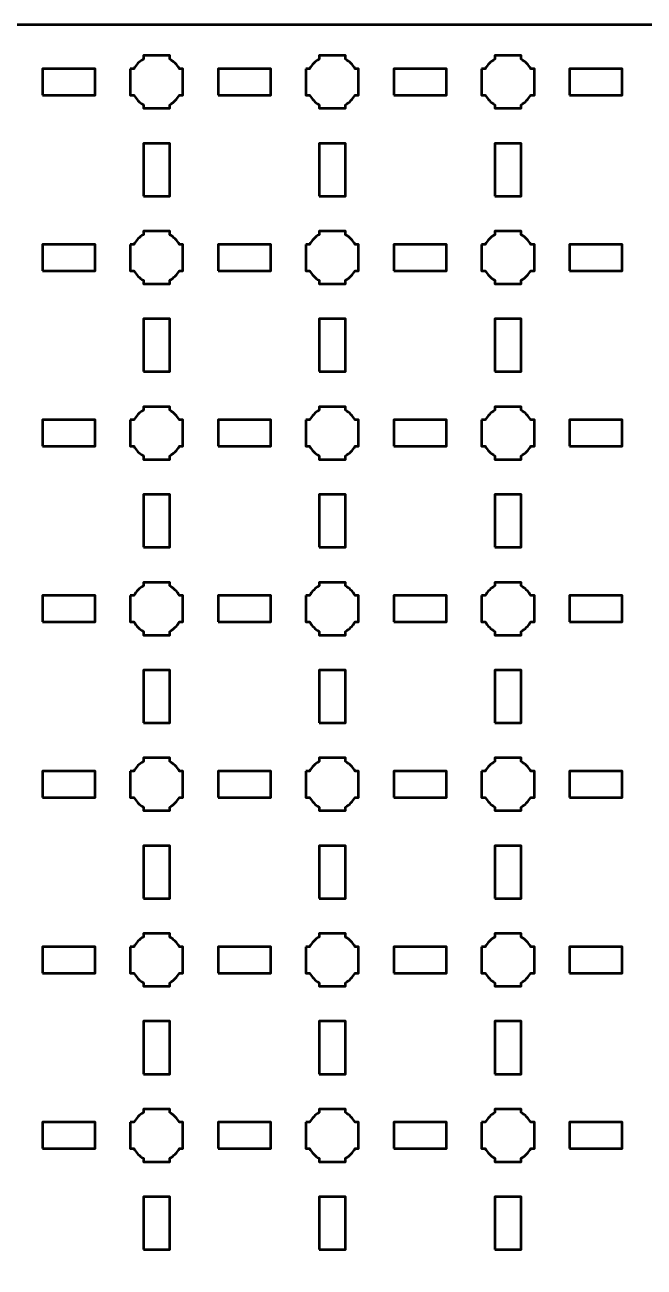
# Model space of a CAD drawing. Header units: centimetres. Extents: x -40.1 to 19.1, y -44.5 to 14.8.
# Drawn here: x -11 to -3.95, y 0.65 to 14.8 of the extents above; entities that cross this region are included whole.
import ezdxf

# ---------------------------------------------------------------- set-up
doc = ezdxf.new("R2010")
doc.units = ezdxf.units.CM
doc.header["$MEASUREMENT"] = 0
doc.layers.add('Layer 1', color=7, linetype='Continuous')

msp = doc.modelspace()

# ---------------------------------------------------------------- linework, layer by layer
at = {"layer": 'Layer 1', "lineweight": 53}
for points in [[(-10.8, 14), (-10.2, 14), (-10.2, 14.3), (-10.8, 14.3), (-10.8, 14)], [(-8.8, 14), (-8.2, 14), (-8.2, 14.3), (-8.8, 14.3), (-8.8, 14)], [(-6.8, 14), (-6.2, 14), (-6.2, 14.3), (-6.8, 14.3), (-6.8, 14)], [(-4.8, 14), (-4.2, 14), (-4.2, 14.3), (-4.8, 14.3), (-4.8, 14)], [(-9.65, 12.85), (-9.35, 12.85), (-9.35, 13.45), (-9.65, 13.45), (-9.65, 12.85)], [(-7.65, 12.85), (-7.35, 12.85), (-7.35, 13.45), (-7.65, 13.45), (-7.65, 12.85)], [(-5.65, 12.85), (-5.35, 12.85), (-5.35, 13.45), (-5.65, 13.45), (-5.65, 12.85)], [(-10.8, 12), (-10.2, 12), (-10.2, 12.3), (-10.8, 12.3), (-10.8, 12)], [(-8.8, 12), (-8.2, 12), (-8.2, 12.3), (-8.8, 12.3), (-8.8, 12)], [(-6.8, 12), (-6.2, 12), (-6.2, 12.3), (-6.8, 12.3), (-6.8, 12)], [(-4.8, 12), (-4.2, 12), (-4.2, 12.3), (-4.8, 12.3), (-4.8, 12)], [(-9.65, 10.85), (-9.35, 10.85), (-9.35, 11.45), (-9.65, 11.45), (-9.65, 10.85)], [(-7.65, 10.85), (-7.35, 10.85), (-7.35, 11.45), (-7.65, 11.45), (-7.65, 10.85)], [(-5.65, 10.85), (-5.35, 10.85), (-5.35, 11.45), (-5.65, 11.45), (-5.65, 10.85)], [(-10.8, 10), (-10.2, 10), (-10.2, 10.3), (-10.8, 10.3), (-10.8, 10)], [(-8.8, 10), (-8.2, 10), (-8.2, 10.3), (-8.8, 10.3), (-8.8, 10)], [(-6.8, 10), (-6.2, 10), (-6.2, 10.3), (-6.8, 10.3), (-6.8, 10)], [(-4.8, 10), (-4.2, 10), (-4.2, 10.3), (-4.8, 10.3), (-4.8, 10)], [(-9.65, 8.85), (-9.35, 8.85), (-9.35, 9.45), (-9.65, 9.45), (-9.65, 8.85)], [(-7.65, 8.85), (-7.35, 8.85), (-7.35, 9.45), (-7.65, 9.45), (-7.65, 8.85)], [(-5.65, 8.85), (-5.35, 8.85), (-5.35, 9.45), (-5.65, 9.45), (-5.65, 8.85)], [(-10.8, 8), (-10.2, 8), (-10.2, 8.3), (-10.8, 8.3), (-10.8, 8)], [(-8.8, 8), (-8.2, 8), (-8.2, 8.3), (-8.8, 8.3), (-8.8, 8)], [(-6.8, 8), (-6.2, 8), (-6.2, 8.3), (-6.8, 8.3), (-6.8, 8)], [(-4.8, 8), (-4.2, 8), (-4.2, 8.3), (-4.8, 8.3), (-4.8, 8)], [(-9.65, 6.85), (-9.35, 6.85), (-9.35, 7.45), (-9.65, 7.45), (-9.65, 6.85)], [(-7.65, 6.85), (-7.35, 6.85), (-7.35, 7.45), (-7.65, 7.45), (-7.65, 6.85)], [(-5.65, 6.85), (-5.35, 6.85), (-5.35, 7.45), (-5.65, 7.45), (-5.65, 6.85)], [(-10.8, 6), (-10.2, 6), (-10.2, 6.3), (-10.8, 6.3), (-10.8, 6)], [(-8.8, 6), (-8.2, 6), (-8.2, 6.3), (-8.8, 6.3), (-8.8, 6)], [(-6.8, 6), (-6.2, 6), (-6.2, 6.3), (-6.8, 6.3), (-6.8, 6)], [(-4.8, 6), (-4.2, 6), (-4.2, 6.3), (-4.8, 6.3), (-4.8, 6)], [(-9.65, 4.85), (-9.35, 4.85), (-9.35, 5.45), (-9.65, 5.45), (-9.65, 4.85)], [(-7.65, 4.85), (-7.35, 4.85), (-7.35, 5.45), (-7.65, 5.45), (-7.65, 4.85)], [(-5.65, 4.85), (-5.35, 4.85), (-5.35, 5.45), (-5.65, 5.45), (-5.65, 4.85)], [(-10.8, 4), (-10.2, 4), (-10.2, 4.3), (-10.8, 4.3), (-10.8, 4)], [(-8.8, 4), (-8.2, 4), (-8.2, 4.3), (-8.8, 4.3), (-8.8, 4)], [(-6.8, 4), (-6.2, 4), (-6.2, 4.3), (-6.8, 4.3), (-6.8, 4)], [(-4.8, 4), (-4.2, 4), (-4.2, 4.3), (-4.8, 4.3), (-4.8, 4)], [(-9.65, 2.85), (-9.35, 2.85), (-9.35, 3.45), (-9.65, 3.45), (-9.65, 2.85)], [(-7.65, 2.85), (-7.35, 2.85), (-7.35, 3.45), (-7.65, 3.45), (-7.65, 2.85)], [(-5.65, 2.85), (-5.35, 2.85), (-5.35, 3.45), (-5.65, 3.45), (-5.65, 2.85)], [(-10.8, 2), (-10.2, 2), (-10.2, 2.3), (-10.8, 2.3), (-10.8, 2)], [(-8.8, 2), (-8.2, 2), (-8.2, 2.3), (-8.8, 2.3), (-8.8, 2)], [(-6.8, 2), (-6.2, 2), (-6.2, 2.3), (-6.8, 2.3), (-6.8, 2)], [(-4.8, 2), (-4.2, 2), (-4.2, 2.3), (-4.8, 2.3), (-4.8, 2)], [(-9.65, 0.85), (-9.35, 0.85), (-9.35, 1.45), (-9.65, 1.45), (-9.65, 0.85)], [(-7.65, 0.85), (-7.35, 0.85), (-7.35, 1.45), (-7.65, 1.45), (-7.65, 0.85)], [(-5.65, 0.85), (-5.35, 0.85), (-5.35, 1.45), (-5.65, 1.45), (-5.65, 0.85)]]:
    msp.add_lwpolyline(points, close=True, dxfattribs=at)
for points, knots in [([(-40.15, -44), (-40.15, -44), (-40.15, 14.3), (-40.15, 14.3), (-40.15, 14.3), (-40.15, 14.57609), (-39.92609, 14.8), (-39.65, 14.8), (-39.65, 14.8), (-39.65, 14.8), (18.65, 14.8), (18.65, 14.8), (18.65, 14.8), (18.92609, 14.8), (19.15, 14.57609), (19.15, 14.3), (19.15, 14.3), (19.15, 14.3), (19.15, -44), (19.15, -44), (19.15, -44), (19.15, -44.27609), (18.92609, -44.5), (18.65, -44.5), (18.65, -44.5), (18.65, -44.5), (-39.65, -44.5), (-39.65, -44.5), (-39.65, -44.5), (-39.92609, -44.5), (-40.15, -44.27609), (-40.15, -44)], [0, 0, 0, 0, 0.125, 0.125, 0.125, 0.125, 0.25, 0.25, 0.25, 0.25, 0.375, 0.375, 0.375, 0.375, 0.5, 0.5, 0.5, 0.5, 0.625, 0.625, 0.625, 0.625, 0.75, 0.75, 0.75, 0.75, 0.875, 0.875, 0.875, 0.875, 1, 1, 1, 1]), ([(-9.8, 14.3), (-9.8, 14.3), (-9.75985, 14.3), (-9.75985, 14.3), (-9.75985, 14.3), (-9.7335, 14.34553), (-9.69553, 14.3835), (-9.65, 14.40985), (-9.65, 14.40985), (-9.65, 14.40985), (-9.65, 14.45), (-9.65, 14.45), (-9.65, 14.45), (-9.65, 14.45), (-9.5, 14.45), (-9.5, 14.45), (-9.5, 14.45), (-9.5, 14.45), (-9.35, 14.45), (-9.35, 14.45), (-9.35, 14.45), (-9.35, 14.45), (-9.35, 14.40985), (-9.35, 14.40985), (-9.35, 14.40985), (-9.30447, 14.3835), (-9.2665, 14.34553), (-9.24015, 14.3), (-9.24015, 14.3), (-9.24015, 14.3), (-9.2, 14.3), (-9.2, 14.3), (-9.2, 14.3), (-9.2, 14.3), (-9.2, 14.15), (-9.2, 14.15), (-9.2, 14.15), (-9.2, 14.15), (-9.2, 14), (-9.2, 14), (-9.2, 14), (-9.2, 14), (-9.24015, 14), (-9.24015, 14), (-9.24015, 14), (-9.2665, 13.95447), (-9.30447, 13.9165), (-9.35, 13.89015), (-9.35, 13.89015), (-9.35, 13.89015), (-9.35, 13.85), (-9.35, 13.85), (-9.35, 13.85), (-9.35, 13.85), (-9.5, 13.85), (-9.5, 13.85), (-9.5, 13.85), (-9.5, 13.85), (-9.65, 13.85), (-9.65, 13.85), (-9.65, 13.85), (-9.65, 13.85), (-9.65, 13.89015), (-9.65, 13.89015), (-9.65, 13.89015), (-9.69553, 13.9165), (-9.7335, 13.95447), (-9.75985, 14), (-9.75985, 14), (-9.75985, 14), (-9.8, 14), (-9.8, 14), (-9.8, 14), (-9.8, 14), (-9.8, 14.15), (-9.8, 14.15), (-9.8, 14.15), (-9.8, 14.15), (-9.8, 14.3), (-9.8, 14.3)], [0, 0, 0, 0, 0.05, 0.05, 0.05, 0.05, 0.1, 0.1, 0.1, 0.1, 0.15, 0.15, 0.15, 0.15, 0.2, 0.2, 0.2, 0.2, 0.25, 0.25, 0.25, 0.25, 0.3, 0.3, 0.3, 0.3, 0.35, 0.35, 0.35, 0.35, 0.4, 0.4, 0.4, 0.4, 0.45, 0.45, 0.45, 0.45, 0.5, 0.5, 0.5, 0.5, 0.55, 0.55, 0.55, 0.55, 0.6, 0.6, 0.6, 0.6, 0.65, 0.65, 0.65, 0.65, 0.7, 0.7, 0.7, 0.7, 0.75, 0.75, 0.75, 0.75, 0.8, 0.8, 0.8, 0.8, 0.85, 0.85, 0.85, 0.85, 0.9, 0.9, 0.9, 0.9, 0.95, 0.95, 0.95, 0.95, 1, 1, 1, 1]), ([(-7.8, 14.3), (-7.8, 14.3), (-7.75985, 14.3), (-7.75985, 14.3), (-7.75985, 14.3), (-7.7335, 14.34553), (-7.69553, 14.3835), (-7.65, 14.40985), (-7.65, 14.40985), (-7.65, 14.40985), (-7.65, 14.45), (-7.65, 14.45), (-7.65, 14.45), (-7.65, 14.45), (-7.5, 14.45), (-7.5, 14.45), (-7.5, 14.45), (-7.5, 14.45), (-7.35, 14.45), (-7.35, 14.45), (-7.35, 14.45), (-7.35, 14.45), (-7.35, 14.40985), (-7.35, 14.40985), (-7.35, 14.40985), (-7.30447, 14.3835), (-7.2665, 14.34553), (-7.24015, 14.3), (-7.24015, 14.3), (-7.24015, 14.3), (-7.2, 14.3), (-7.2, 14.3), (-7.2, 14.3), (-7.2, 14.3), (-7.2, 14.15), (-7.2, 14.15), (-7.2, 14.15), (-7.2, 14.15), (-7.2, 14), (-7.2, 14), (-7.2, 14), (-7.2, 14), (-7.24015, 14), (-7.24015, 14), (-7.24015, 14), (-7.2665, 13.95447), (-7.30447, 13.9165), (-7.35, 13.89015), (-7.35, 13.89015), (-7.35, 13.89015), (-7.35, 13.85), (-7.35, 13.85), (-7.35, 13.85), (-7.35, 13.85), (-7.5, 13.85), (-7.5, 13.85), (-7.5, 13.85), (-7.5, 13.85), (-7.65, 13.85), (-7.65, 13.85), (-7.65, 13.85), (-7.65, 13.85), (-7.65, 13.89015), (-7.65, 13.89015), (-7.65, 13.89015), (-7.69553, 13.9165), (-7.7335, 13.95447), (-7.75985, 14), (-7.75985, 14), (-7.75985, 14), (-7.8, 14), (-7.8, 14), (-7.8, 14), (-7.8, 14), (-7.8, 14.15), (-7.8, 14.15), (-7.8, 14.15), (-7.8, 14.15), (-7.8, 14.3), (-7.8, 14.3)], [0, 0, 0, 0, 0.05, 0.05, 0.05, 0.05, 0.1, 0.1, 0.1, 0.1, 0.15, 0.15, 0.15, 0.15, 0.2, 0.2, 0.2, 0.2, 0.25, 0.25, 0.25, 0.25, 0.3, 0.3, 0.3, 0.3, 0.35, 0.35, 0.35, 0.35, 0.4, 0.4, 0.4, 0.4, 0.45, 0.45, 0.45, 0.45, 0.5, 0.5, 0.5, 0.5, 0.55, 0.55, 0.55, 0.55, 0.6, 0.6, 0.6, 0.6, 0.65, 0.65, 0.65, 0.65, 0.7, 0.7, 0.7, 0.7, 0.75, 0.75, 0.75, 0.75, 0.8, 0.8, 0.8, 0.8, 0.85, 0.85, 0.85, 0.85, 0.9, 0.9, 0.9, 0.9, 0.95, 0.95, 0.95, 0.95, 1, 1, 1, 1]), ([(-5.8, 14.3), (-5.8, 14.3), (-5.75985, 14.3), (-5.75985, 14.3), (-5.75985, 14.3), (-5.7335, 14.34553), (-5.69553, 14.3835), (-5.65, 14.40985), (-5.65, 14.40985), (-5.65, 14.40985), (-5.65, 14.45), (-5.65, 14.45), (-5.65, 14.45), (-5.65, 14.45), (-5.5, 14.45), (-5.5, 14.45), (-5.5, 14.45), (-5.5, 14.45), (-5.35, 14.45), (-5.35, 14.45), (-5.35, 14.45), (-5.35, 14.45), (-5.35, 14.40985), (-5.35, 14.40985), (-5.35, 14.40985), (-5.30447, 14.3835), (-5.2665, 14.34553), (-5.24015, 14.3), (-5.24015, 14.3), (-5.24015, 14.3), (-5.2, 14.3), (-5.2, 14.3), (-5.2, 14.3), (-5.2, 14.3), (-5.2, 14.15), (-5.2, 14.15), (-5.2, 14.15), (-5.2, 14.15), (-5.2, 14), (-5.2, 14), (-5.2, 14), (-5.2, 14), (-5.24015, 14), (-5.24015, 14), (-5.24015, 14), (-5.2665, 13.95447), (-5.30447, 13.9165), (-5.35, 13.89015), (-5.35, 13.89015), (-5.35, 13.89015), (-5.35, 13.85), (-5.35, 13.85), (-5.35, 13.85), (-5.35, 13.85), (-5.5, 13.85), (-5.5, 13.85), (-5.5, 13.85), (-5.5, 13.85), (-5.65, 13.85), (-5.65, 13.85), (-5.65, 13.85), (-5.65, 13.85), (-5.65, 13.89015), (-5.65, 13.89015), (-5.65, 13.89015), (-5.69553, 13.9165), (-5.7335, 13.95447), (-5.75985, 14), (-5.75985, 14), (-5.75985, 14), (-5.8, 14), (-5.8, 14), (-5.8, 14), (-5.8, 14), (-5.8, 14.15), (-5.8, 14.15), (-5.8, 14.15), (-5.8, 14.15), (-5.8, 14.3), (-5.8, 14.3)], [0, 0, 0, 0, 0.05, 0.05, 0.05, 0.05, 0.1, 0.1, 0.1, 0.1, 0.15, 0.15, 0.15, 0.15, 0.2, 0.2, 0.2, 0.2, 0.25, 0.25, 0.25, 0.25, 0.3, 0.3, 0.3, 0.3, 0.35, 0.35, 0.35, 0.35, 0.4, 0.4, 0.4, 0.4, 0.45, 0.45, 0.45, 0.45, 0.5, 0.5, 0.5, 0.5, 0.55, 0.55, 0.55, 0.55, 0.6, 0.6, 0.6, 0.6, 0.65, 0.65, 0.65, 0.65, 0.7, 0.7, 0.7, 0.7, 0.75, 0.75, 0.75, 0.75, 0.8, 0.8, 0.8, 0.8, 0.85, 0.85, 0.85, 0.85, 0.9, 0.9, 0.9, 0.9, 0.95, 0.95, 0.95, 0.95, 1, 1, 1, 1]), ([(-9.8, 12.3), (-9.8, 12.3), (-9.75985, 12.3), (-9.75985, 12.3), (-9.75985, 12.3), (-9.7335, 12.34553), (-9.69553, 12.3835), (-9.65, 12.40985), (-9.65, 12.40985), (-9.65, 12.40985), (-9.65, 12.45), (-9.65, 12.45), (-9.65, 12.45), (-9.65, 12.45), (-9.5, 12.45), (-9.5, 12.45), (-9.5, 12.45), (-9.5, 12.45), (-9.35, 12.45), (-9.35, 12.45), (-9.35, 12.45), (-9.35, 12.45), (-9.35, 12.40985), (-9.35, 12.40985), (-9.35, 12.40985), (-9.30447, 12.3835), (-9.2665, 12.34553), (-9.24015, 12.3), (-9.24015, 12.3), (-9.24015, 12.3), (-9.2, 12.3), (-9.2, 12.3), (-9.2, 12.3), (-9.2, 12.3), (-9.2, 12.15), (-9.2, 12.15), (-9.2, 12.15), (-9.2, 12.15), (-9.2, 12), (-9.2, 12), (-9.2, 12), (-9.2, 12), (-9.24015, 12), (-9.24015, 12), (-9.24015, 12), (-9.2665, 11.95447), (-9.30447, 11.9165), (-9.35, 11.89015), (-9.35, 11.89015), (-9.35, 11.89015), (-9.35, 11.85), (-9.35, 11.85), (-9.35, 11.85), (-9.35, 11.85), (-9.5, 11.85), (-9.5, 11.85), (-9.5, 11.85), (-9.5, 11.85), (-9.65, 11.85), (-9.65, 11.85), (-9.65, 11.85), (-9.65, 11.85), (-9.65, 11.89015), (-9.65, 11.89015), (-9.65, 11.89015), (-9.69553, 11.9165), (-9.7335, 11.95447), (-9.75985, 12), (-9.75985, 12), (-9.75985, 12), (-9.8, 12), (-9.8, 12), (-9.8, 12), (-9.8, 12), (-9.8, 12.15), (-9.8, 12.15), (-9.8, 12.15), (-9.8, 12.15), (-9.8, 12.3), (-9.8, 12.3)], [0, 0, 0, 0, 0.05, 0.05, 0.05, 0.05, 0.1, 0.1, 0.1, 0.1, 0.15, 0.15, 0.15, 0.15, 0.2, 0.2, 0.2, 0.2, 0.25, 0.25, 0.25, 0.25, 0.3, 0.3, 0.3, 0.3, 0.35, 0.35, 0.35, 0.35, 0.4, 0.4, 0.4, 0.4, 0.45, 0.45, 0.45, 0.45, 0.5, 0.5, 0.5, 0.5, 0.55, 0.55, 0.55, 0.55, 0.6, 0.6, 0.6, 0.6, 0.65, 0.65, 0.65, 0.65, 0.7, 0.7, 0.7, 0.7, 0.75, 0.75, 0.75, 0.75, 0.8, 0.8, 0.8, 0.8, 0.85, 0.85, 0.85, 0.85, 0.9, 0.9, 0.9, 0.9, 0.95, 0.95, 0.95, 0.95, 1, 1, 1, 1]), ([(-7.8, 12.3), (-7.8, 12.3), (-7.75985, 12.3), (-7.75985, 12.3), (-7.75985, 12.3), (-7.7335, 12.34553), (-7.69553, 12.3835), (-7.65, 12.40985), (-7.65, 12.40985), (-7.65, 12.40985), (-7.65, 12.45), (-7.65, 12.45), (-7.65, 12.45), (-7.65, 12.45), (-7.5, 12.45), (-7.5, 12.45), (-7.5, 12.45), (-7.5, 12.45), (-7.35, 12.45), (-7.35, 12.45), (-7.35, 12.45), (-7.35, 12.45), (-7.35, 12.40985), (-7.35, 12.40985), (-7.35, 12.40985), (-7.30447, 12.3835), (-7.2665, 12.34553), (-7.24015, 12.3), (-7.24015, 12.3), (-7.24015, 12.3), (-7.2, 12.3), (-7.2, 12.3), (-7.2, 12.3), (-7.2, 12.3), (-7.2, 12.15), (-7.2, 12.15), (-7.2, 12.15), (-7.2, 12.15), (-7.2, 12), (-7.2, 12), (-7.2, 12), (-7.2, 12), (-7.24015, 12), (-7.24015, 12), (-7.24015, 12), (-7.2665, 11.95447), (-7.30447, 11.9165), (-7.35, 11.89015), (-7.35, 11.89015), (-7.35, 11.89015), (-7.35, 11.85), (-7.35, 11.85), (-7.35, 11.85), (-7.35, 11.85), (-7.5, 11.85), (-7.5, 11.85), (-7.5, 11.85), (-7.5, 11.85), (-7.65, 11.85), (-7.65, 11.85), (-7.65, 11.85), (-7.65, 11.85), (-7.65, 11.89015), (-7.65, 11.89015), (-7.65, 11.89015), (-7.69553, 11.9165), (-7.7335, 11.95447), (-7.75985, 12), (-7.75985, 12), (-7.75985, 12), (-7.8, 12), (-7.8, 12), (-7.8, 12), (-7.8, 12), (-7.8, 12.15), (-7.8, 12.15), (-7.8, 12.15), (-7.8, 12.15), (-7.8, 12.3), (-7.8, 12.3)], [0, 0, 0, 0, 0.05, 0.05, 0.05, 0.05, 0.1, 0.1, 0.1, 0.1, 0.15, 0.15, 0.15, 0.15, 0.2, 0.2, 0.2, 0.2, 0.25, 0.25, 0.25, 0.25, 0.3, 0.3, 0.3, 0.3, 0.35, 0.35, 0.35, 0.35, 0.4, 0.4, 0.4, 0.4, 0.45, 0.45, 0.45, 0.45, 0.5, 0.5, 0.5, 0.5, 0.55, 0.55, 0.55, 0.55, 0.6, 0.6, 0.6, 0.6, 0.65, 0.65, 0.65, 0.65, 0.7, 0.7, 0.7, 0.7, 0.75, 0.75, 0.75, 0.75, 0.8, 0.8, 0.8, 0.8, 0.85, 0.85, 0.85, 0.85, 0.9, 0.9, 0.9, 0.9, 0.95, 0.95, 0.95, 0.95, 1, 1, 1, 1]), ([(-5.8, 12.3), (-5.8, 12.3), (-5.75985, 12.3), (-5.75985, 12.3), (-5.75985, 12.3), (-5.7335, 12.34553), (-5.69553, 12.3835), (-5.65, 12.40985), (-5.65, 12.40985), (-5.65, 12.40985), (-5.65, 12.45), (-5.65, 12.45), (-5.65, 12.45), (-5.65, 12.45), (-5.5, 12.45), (-5.5, 12.45), (-5.5, 12.45), (-5.5, 12.45), (-5.35, 12.45), (-5.35, 12.45), (-5.35, 12.45), (-5.35, 12.45), (-5.35, 12.40985), (-5.35, 12.40985), (-5.35, 12.40985), (-5.30447, 12.3835), (-5.2665, 12.34553), (-5.24015, 12.3), (-5.24015, 12.3), (-5.24015, 12.3), (-5.2, 12.3), (-5.2, 12.3), (-5.2, 12.3), (-5.2, 12.3), (-5.2, 12.15), (-5.2, 12.15), (-5.2, 12.15), (-5.2, 12.15), (-5.2, 12), (-5.2, 12), (-5.2, 12), (-5.2, 12), (-5.24015, 12), (-5.24015, 12), (-5.24015, 12), (-5.2665, 11.95447), (-5.30447, 11.9165), (-5.35, 11.89015), (-5.35, 11.89015), (-5.35, 11.89015), (-5.35, 11.85), (-5.35, 11.85), (-5.35, 11.85), (-5.35, 11.85), (-5.5, 11.85), (-5.5, 11.85), (-5.5, 11.85), (-5.5, 11.85), (-5.65, 11.85), (-5.65, 11.85), (-5.65, 11.85), (-5.65, 11.85), (-5.65, 11.89015), (-5.65, 11.89015), (-5.65, 11.89015), (-5.69553, 11.9165), (-5.7335, 11.95447), (-5.75985, 12), (-5.75985, 12), (-5.75985, 12), (-5.8, 12), (-5.8, 12), (-5.8, 12), (-5.8, 12), (-5.8, 12.15), (-5.8, 12.15), (-5.8, 12.15), (-5.8, 12.15), (-5.8, 12.3), (-5.8, 12.3)], [0, 0, 0, 0, 0.05, 0.05, 0.05, 0.05, 0.1, 0.1, 0.1, 0.1, 0.15, 0.15, 0.15, 0.15, 0.2, 0.2, 0.2, 0.2, 0.25, 0.25, 0.25, 0.25, 0.3, 0.3, 0.3, 0.3, 0.35, 0.35, 0.35, 0.35, 0.4, 0.4, 0.4, 0.4, 0.45, 0.45, 0.45, 0.45, 0.5, 0.5, 0.5, 0.5, 0.55, 0.55, 0.55, 0.55, 0.6, 0.6, 0.6, 0.6, 0.65, 0.65, 0.65, 0.65, 0.7, 0.7, 0.7, 0.7, 0.75, 0.75, 0.75, 0.75, 0.8, 0.8, 0.8, 0.8, 0.85, 0.85, 0.85, 0.85, 0.9, 0.9, 0.9, 0.9, 0.95, 0.95, 0.95, 0.95, 1, 1, 1, 1]), ([(-9.8, 10.3), (-9.8, 10.3), (-9.75985, 10.3), (-9.75985, 10.3), (-9.75985, 10.3), (-9.7335, 10.34553), (-9.69553, 10.3835), (-9.65, 10.40985), (-9.65, 10.40985), (-9.65, 10.40985), (-9.65, 10.45), (-9.65, 10.45), (-9.65, 10.45), (-9.65, 10.45), (-9.5, 10.45), (-9.5, 10.45), (-9.5, 10.45), (-9.5, 10.45), (-9.35, 10.45), (-9.35, 10.45), (-9.35, 10.45), (-9.35, 10.45), (-9.35, 10.40985), (-9.35, 10.40985), (-9.35, 10.40985), (-9.30447, 10.3835), (-9.2665, 10.34553), (-9.24015, 10.3), (-9.24015, 10.3), (-9.24015, 10.3), (-9.2, 10.3), (-9.2, 10.3), (-9.2, 10.3), (-9.2, 10.3), (-9.2, 10.15), (-9.2, 10.15), (-9.2, 10.15), (-9.2, 10.15), (-9.2, 10), (-9.2, 10), (-9.2, 10), (-9.2, 10), (-9.24015, 10), (-9.24015, 10), (-9.24015, 10), (-9.2665, 9.95447), (-9.30447, 9.9165), (-9.35, 9.89015), (-9.35, 9.89015), (-9.35, 9.89015), (-9.35, 9.85), (-9.35, 9.85), (-9.35, 9.85), (-9.35, 9.85), (-9.5, 9.85), (-9.5, 9.85), (-9.5, 9.85), (-9.5, 9.85), (-9.65, 9.85), (-9.65, 9.85), (-9.65, 9.85), (-9.65, 9.85), (-9.65, 9.89015), (-9.65, 9.89015), (-9.65, 9.89015), (-9.69553, 9.9165), (-9.7335, 9.95447), (-9.75985, 10), (-9.75985, 10), (-9.75985, 10), (-9.8, 10), (-9.8, 10), (-9.8, 10), (-9.8, 10), (-9.8, 10.15), (-9.8, 10.15), (-9.8, 10.15), (-9.8, 10.15), (-9.8, 10.3), (-9.8, 10.3)], [0, 0, 0, 0, 0.05, 0.05, 0.05, 0.05, 0.1, 0.1, 0.1, 0.1, 0.15, 0.15, 0.15, 0.15, 0.2, 0.2, 0.2, 0.2, 0.25, 0.25, 0.25, 0.25, 0.3, 0.3, 0.3, 0.3, 0.35, 0.35, 0.35, 0.35, 0.4, 0.4, 0.4, 0.4, 0.45, 0.45, 0.45, 0.45, 0.5, 0.5, 0.5, 0.5, 0.55, 0.55, 0.55, 0.55, 0.6, 0.6, 0.6, 0.6, 0.65, 0.65, 0.65, 0.65, 0.7, 0.7, 0.7, 0.7, 0.75, 0.75, 0.75, 0.75, 0.8, 0.8, 0.8, 0.8, 0.85, 0.85, 0.85, 0.85, 0.9, 0.9, 0.9, 0.9, 0.95, 0.95, 0.95, 0.95, 1, 1, 1, 1]), ([(-7.8, 10.3), (-7.8, 10.3), (-7.75985, 10.3), (-7.75985, 10.3), (-7.75985, 10.3), (-7.7335, 10.34553), (-7.69553, 10.3835), (-7.65, 10.40985), (-7.65, 10.40985), (-7.65, 10.40985), (-7.65, 10.45), (-7.65, 10.45), (-7.65, 10.45), (-7.65, 10.45), (-7.5, 10.45), (-7.5, 10.45), (-7.5, 10.45), (-7.5, 10.45), (-7.35, 10.45), (-7.35, 10.45), (-7.35, 10.45), (-7.35, 10.45), (-7.35, 10.40985), (-7.35, 10.40985), (-7.35, 10.40985), (-7.30447, 10.3835), (-7.2665, 10.34553), (-7.24015, 10.3), (-7.24015, 10.3), (-7.24015, 10.3), (-7.2, 10.3), (-7.2, 10.3), (-7.2, 10.3), (-7.2, 10.3), (-7.2, 10.15), (-7.2, 10.15), (-7.2, 10.15), (-7.2, 10.15), (-7.2, 10), (-7.2, 10), (-7.2, 10), (-7.2, 10), (-7.24015, 10), (-7.24015, 10), (-7.24015, 10), (-7.2665, 9.95447), (-7.30447, 9.9165), (-7.35, 9.89015), (-7.35, 9.89015), (-7.35, 9.89015), (-7.35, 9.85), (-7.35, 9.85), (-7.35, 9.85), (-7.35, 9.85), (-7.5, 9.85), (-7.5, 9.85), (-7.5, 9.85), (-7.5, 9.85), (-7.65, 9.85), (-7.65, 9.85), (-7.65, 9.85), (-7.65, 9.85), (-7.65, 9.89015), (-7.65, 9.89015), (-7.65, 9.89015), (-7.69553, 9.9165), (-7.7335, 9.95447), (-7.75985, 10), (-7.75985, 10), (-7.75985, 10), (-7.8, 10), (-7.8, 10), (-7.8, 10), (-7.8, 10), (-7.8, 10.15), (-7.8, 10.15), (-7.8, 10.15), (-7.8, 10.15), (-7.8, 10.3), (-7.8, 10.3)], [0, 0, 0, 0, 0.05, 0.05, 0.05, 0.05, 0.1, 0.1, 0.1, 0.1, 0.15, 0.15, 0.15, 0.15, 0.2, 0.2, 0.2, 0.2, 0.25, 0.25, 0.25, 0.25, 0.3, 0.3, 0.3, 0.3, 0.35, 0.35, 0.35, 0.35, 0.4, 0.4, 0.4, 0.4, 0.45, 0.45, 0.45, 0.45, 0.5, 0.5, 0.5, 0.5, 0.55, 0.55, 0.55, 0.55, 0.6, 0.6, 0.6, 0.6, 0.65, 0.65, 0.65, 0.65, 0.7, 0.7, 0.7, 0.7, 0.75, 0.75, 0.75, 0.75, 0.8, 0.8, 0.8, 0.8, 0.85, 0.85, 0.85, 0.85, 0.9, 0.9, 0.9, 0.9, 0.95, 0.95, 0.95, 0.95, 1, 1, 1, 1]), ([(-5.8, 10.3), (-5.8, 10.3), (-5.75985, 10.3), (-5.75985, 10.3), (-5.75985, 10.3), (-5.7335, 10.34553), (-5.69553, 10.3835), (-5.65, 10.40985), (-5.65, 10.40985), (-5.65, 10.40985), (-5.65, 10.45), (-5.65, 10.45), (-5.65, 10.45), (-5.65, 10.45), (-5.5, 10.45), (-5.5, 10.45), (-5.5, 10.45), (-5.5, 10.45), (-5.35, 10.45), (-5.35, 10.45), (-5.35, 10.45), (-5.35, 10.45), (-5.35, 10.40985), (-5.35, 10.40985), (-5.35, 10.40985), (-5.30447, 10.3835), (-5.2665, 10.34553), (-5.24015, 10.3), (-5.24015, 10.3), (-5.24015, 10.3), (-5.2, 10.3), (-5.2, 10.3), (-5.2, 10.3), (-5.2, 10.3), (-5.2, 10.15), (-5.2, 10.15), (-5.2, 10.15), (-5.2, 10.15), (-5.2, 10), (-5.2, 10), (-5.2, 10), (-5.2, 10), (-5.24015, 10), (-5.24015, 10), (-5.24015, 10), (-5.2665, 9.95447), (-5.30447, 9.9165), (-5.35, 9.89015), (-5.35, 9.89015), (-5.35, 9.89015), (-5.35, 9.85), (-5.35, 9.85), (-5.35, 9.85), (-5.35, 9.85), (-5.5, 9.85), (-5.5, 9.85), (-5.5, 9.85), (-5.5, 9.85), (-5.65, 9.85), (-5.65, 9.85), (-5.65, 9.85), (-5.65, 9.85), (-5.65, 9.89015), (-5.65, 9.89015), (-5.65, 9.89015), (-5.69553, 9.9165), (-5.7335, 9.95447), (-5.75985, 10), (-5.75985, 10), (-5.75985, 10), (-5.8, 10), (-5.8, 10), (-5.8, 10), (-5.8, 10), (-5.8, 10.15), (-5.8, 10.15), (-5.8, 10.15), (-5.8, 10.15), (-5.8, 10.3), (-5.8, 10.3)], [0, 0, 0, 0, 0.05, 0.05, 0.05, 0.05, 0.1, 0.1, 0.1, 0.1, 0.15, 0.15, 0.15, 0.15, 0.2, 0.2, 0.2, 0.2, 0.25, 0.25, 0.25, 0.25, 0.3, 0.3, 0.3, 0.3, 0.35, 0.35, 0.35, 0.35, 0.4, 0.4, 0.4, 0.4, 0.45, 0.45, 0.45, 0.45, 0.5, 0.5, 0.5, 0.5, 0.55, 0.55, 0.55, 0.55, 0.6, 0.6, 0.6, 0.6, 0.65, 0.65, 0.65, 0.65, 0.7, 0.7, 0.7, 0.7, 0.75, 0.75, 0.75, 0.75, 0.8, 0.8, 0.8, 0.8, 0.85, 0.85, 0.85, 0.85, 0.9, 0.9, 0.9, 0.9, 0.95, 0.95, 0.95, 0.95, 1, 1, 1, 1]), ([(-9.8, 8.3), (-9.8, 8.3), (-9.75985, 8.3), (-9.75985, 8.3), (-9.75985, 8.3), (-9.7335, 8.34553), (-9.69553, 8.3835), (-9.65, 8.40985), (-9.65, 8.40985), (-9.65, 8.40985), (-9.65, 8.45), (-9.65, 8.45), (-9.65, 8.45), (-9.65, 8.45), (-9.5, 8.45), (-9.5, 8.45), (-9.5, 8.45), (-9.5, 8.45), (-9.35, 8.45), (-9.35, 8.45), (-9.35, 8.45), (-9.35, 8.45), (-9.35, 8.40985), (-9.35, 8.40985), (-9.35, 8.40985), (-9.30447, 8.3835), (-9.2665, 8.34553), (-9.24015, 8.3), (-9.24015, 8.3), (-9.24015, 8.3), (-9.2, 8.3), (-9.2, 8.3), (-9.2, 8.3), (-9.2, 8.3), (-9.2, 8.15), (-9.2, 8.15), (-9.2, 8.15), (-9.2, 8.15), (-9.2, 8), (-9.2, 8), (-9.2, 8), (-9.2, 8), (-9.24015, 8), (-9.24015, 8), (-9.24015, 8), (-9.2665, 7.95447), (-9.30447, 7.9165), (-9.35, 7.89015), (-9.35, 7.89015), (-9.35, 7.89015), (-9.35, 7.85), (-9.35, 7.85), (-9.35, 7.85), (-9.35, 7.85), (-9.5, 7.85), (-9.5, 7.85), (-9.5, 7.85), (-9.5, 7.85), (-9.65, 7.85), (-9.65, 7.85), (-9.65, 7.85), (-9.65, 7.85), (-9.65, 7.89015), (-9.65, 7.89015), (-9.65, 7.89015), (-9.69553, 7.9165), (-9.7335, 7.95447), (-9.75985, 8), (-9.75985, 8), (-9.75985, 8), (-9.8, 8), (-9.8, 8), (-9.8, 8), (-9.8, 8), (-9.8, 8.15), (-9.8, 8.15), (-9.8, 8.15), (-9.8, 8.15), (-9.8, 8.3), (-9.8, 8.3)], [0, 0, 0, 0, 0.05, 0.05, 0.05, 0.05, 0.1, 0.1, 0.1, 0.1, 0.15, 0.15, 0.15, 0.15, 0.2, 0.2, 0.2, 0.2, 0.25, 0.25, 0.25, 0.25, 0.3, 0.3, 0.3, 0.3, 0.35, 0.35, 0.35, 0.35, 0.4, 0.4, 0.4, 0.4, 0.45, 0.45, 0.45, 0.45, 0.5, 0.5, 0.5, 0.5, 0.55, 0.55, 0.55, 0.55, 0.6, 0.6, 0.6, 0.6, 0.65, 0.65, 0.65, 0.65, 0.7, 0.7, 0.7, 0.7, 0.75, 0.75, 0.75, 0.75, 0.8, 0.8, 0.8, 0.8, 0.85, 0.85, 0.85, 0.85, 0.9, 0.9, 0.9, 0.9, 0.95, 0.95, 0.95, 0.95, 1, 1, 1, 1]), ([(-7.8, 8.3), (-7.8, 8.3), (-7.75985, 8.3), (-7.75985, 8.3), (-7.75985, 8.3), (-7.7335, 8.34553), (-7.69553, 8.3835), (-7.65, 8.40985), (-7.65, 8.40985), (-7.65, 8.40985), (-7.65, 8.45), (-7.65, 8.45), (-7.65, 8.45), (-7.65, 8.45), (-7.5, 8.45), (-7.5, 8.45), (-7.5, 8.45), (-7.5, 8.45), (-7.35, 8.45), (-7.35, 8.45), (-7.35, 8.45), (-7.35, 8.45), (-7.35, 8.40985), (-7.35, 8.40985), (-7.35, 8.40985), (-7.30447, 8.3835), (-7.2665, 8.34553), (-7.24015, 8.3), (-7.24015, 8.3), (-7.24015, 8.3), (-7.2, 8.3), (-7.2, 8.3), (-7.2, 8.3), (-7.2, 8.3), (-7.2, 8.15), (-7.2, 8.15), (-7.2, 8.15), (-7.2, 8.15), (-7.2, 8), (-7.2, 8), (-7.2, 8), (-7.2, 8), (-7.24015, 8), (-7.24015, 8), (-7.24015, 8), (-7.2665, 7.95447), (-7.30447, 7.9165), (-7.35, 7.89015), (-7.35, 7.89015), (-7.35, 7.89015), (-7.35, 7.85), (-7.35, 7.85), (-7.35, 7.85), (-7.35, 7.85), (-7.5, 7.85), (-7.5, 7.85), (-7.5, 7.85), (-7.5, 7.85), (-7.65, 7.85), (-7.65, 7.85), (-7.65, 7.85), (-7.65, 7.85), (-7.65, 7.89015), (-7.65, 7.89015), (-7.65, 7.89015), (-7.69553, 7.9165), (-7.7335, 7.95447), (-7.75985, 8), (-7.75985, 8), (-7.75985, 8), (-7.8, 8), (-7.8, 8), (-7.8, 8), (-7.8, 8), (-7.8, 8.15), (-7.8, 8.15), (-7.8, 8.15), (-7.8, 8.15), (-7.8, 8.3), (-7.8, 8.3)], [0, 0, 0, 0, 0.05, 0.05, 0.05, 0.05, 0.1, 0.1, 0.1, 0.1, 0.15, 0.15, 0.15, 0.15, 0.2, 0.2, 0.2, 0.2, 0.25, 0.25, 0.25, 0.25, 0.3, 0.3, 0.3, 0.3, 0.35, 0.35, 0.35, 0.35, 0.4, 0.4, 0.4, 0.4, 0.45, 0.45, 0.45, 0.45, 0.5, 0.5, 0.5, 0.5, 0.55, 0.55, 0.55, 0.55, 0.6, 0.6, 0.6, 0.6, 0.65, 0.65, 0.65, 0.65, 0.7, 0.7, 0.7, 0.7, 0.75, 0.75, 0.75, 0.75, 0.8, 0.8, 0.8, 0.8, 0.85, 0.85, 0.85, 0.85, 0.9, 0.9, 0.9, 0.9, 0.95, 0.95, 0.95, 0.95, 1, 1, 1, 1]), ([(-5.8, 8.3), (-5.8, 8.3), (-5.75985, 8.3), (-5.75985, 8.3), (-5.75985, 8.3), (-5.7335, 8.34553), (-5.69553, 8.3835), (-5.65, 8.40985), (-5.65, 8.40985), (-5.65, 8.40985), (-5.65, 8.45), (-5.65, 8.45), (-5.65, 8.45), (-5.65, 8.45), (-5.5, 8.45), (-5.5, 8.45), (-5.5, 8.45), (-5.5, 8.45), (-5.35, 8.45), (-5.35, 8.45), (-5.35, 8.45), (-5.35, 8.45), (-5.35, 8.40985), (-5.35, 8.40985), (-5.35, 8.40985), (-5.30447, 8.3835), (-5.2665, 8.34553), (-5.24015, 8.3), (-5.24015, 8.3), (-5.24015, 8.3), (-5.2, 8.3), (-5.2, 8.3), (-5.2, 8.3), (-5.2, 8.3), (-5.2, 8.15), (-5.2, 8.15), (-5.2, 8.15), (-5.2, 8.15), (-5.2, 8), (-5.2, 8), (-5.2, 8), (-5.2, 8), (-5.24015, 8), (-5.24015, 8), (-5.24015, 8), (-5.2665, 7.95447), (-5.30447, 7.9165), (-5.35, 7.89015), (-5.35, 7.89015), (-5.35, 7.89015), (-5.35, 7.85), (-5.35, 7.85), (-5.35, 7.85), (-5.35, 7.85), (-5.5, 7.85), (-5.5, 7.85), (-5.5, 7.85), (-5.5, 7.85), (-5.65, 7.85), (-5.65, 7.85), (-5.65, 7.85), (-5.65, 7.85), (-5.65, 7.89015), (-5.65, 7.89015), (-5.65, 7.89015), (-5.69553, 7.9165), (-5.7335, 7.95447), (-5.75985, 8), (-5.75985, 8), (-5.75985, 8), (-5.8, 8), (-5.8, 8), (-5.8, 8), (-5.8, 8), (-5.8, 8.15), (-5.8, 8.15), (-5.8, 8.15), (-5.8, 8.15), (-5.8, 8.3), (-5.8, 8.3)], [0, 0, 0, 0, 0.05, 0.05, 0.05, 0.05, 0.1, 0.1, 0.1, 0.1, 0.15, 0.15, 0.15, 0.15, 0.2, 0.2, 0.2, 0.2, 0.25, 0.25, 0.25, 0.25, 0.3, 0.3, 0.3, 0.3, 0.35, 0.35, 0.35, 0.35, 0.4, 0.4, 0.4, 0.4, 0.45, 0.45, 0.45, 0.45, 0.5, 0.5, 0.5, 0.5, 0.55, 0.55, 0.55, 0.55, 0.6, 0.6, 0.6, 0.6, 0.65, 0.65, 0.65, 0.65, 0.7, 0.7, 0.7, 0.7, 0.75, 0.75, 0.75, 0.75, 0.8, 0.8, 0.8, 0.8, 0.85, 0.85, 0.85, 0.85, 0.9, 0.9, 0.9, 0.9, 0.95, 0.95, 0.95, 0.95, 1, 1, 1, 1]), ([(-9.8, 6.3), (-9.8, 6.3), (-9.75985, 6.3), (-9.75985, 6.3), (-9.75985, 6.3), (-9.7335, 6.34553), (-9.69553, 6.3835), (-9.65, 6.40985), (-9.65, 6.40985), (-9.65, 6.40985), (-9.65, 6.45), (-9.65, 6.45), (-9.65, 6.45), (-9.65, 6.45), (-9.5, 6.45), (-9.5, 6.45), (-9.5, 6.45), (-9.5, 6.45), (-9.35, 6.45), (-9.35, 6.45), (-9.35, 6.45), (-9.35, 6.45), (-9.35, 6.40985), (-9.35, 6.40985), (-9.35, 6.40985), (-9.30447, 6.3835), (-9.2665, 6.34553), (-9.24015, 6.3), (-9.24015, 6.3), (-9.24015, 6.3), (-9.2, 6.3), (-9.2, 6.3), (-9.2, 6.3), (-9.2, 6.3), (-9.2, 6.15), (-9.2, 6.15), (-9.2, 6.15), (-9.2, 6.15), (-9.2, 6), (-9.2, 6), (-9.2, 6), (-9.2, 6), (-9.24015, 6), (-9.24015, 6), (-9.24015, 6), (-9.2665, 5.95447), (-9.30447, 5.9165), (-9.35, 5.89015), (-9.35, 5.89015), (-9.35, 5.89015), (-9.35, 5.85), (-9.35, 5.85), (-9.35, 5.85), (-9.35, 5.85), (-9.5, 5.85), (-9.5, 5.85), (-9.5, 5.85), (-9.5, 5.85), (-9.65, 5.85), (-9.65, 5.85), (-9.65, 5.85), (-9.65, 5.85), (-9.65, 5.89015), (-9.65, 5.89015), (-9.65, 5.89015), (-9.69553, 5.9165), (-9.7335, 5.95447), (-9.75985, 6), (-9.75985, 6), (-9.75985, 6), (-9.8, 6), (-9.8, 6), (-9.8, 6), (-9.8, 6), (-9.8, 6.15), (-9.8, 6.15), (-9.8, 6.15), (-9.8, 6.15), (-9.8, 6.3), (-9.8, 6.3)], [0, 0, 0, 0, 0.05, 0.05, 0.05, 0.05, 0.1, 0.1, 0.1, 0.1, 0.15, 0.15, 0.15, 0.15, 0.2, 0.2, 0.2, 0.2, 0.25, 0.25, 0.25, 0.25, 0.3, 0.3, 0.3, 0.3, 0.35, 0.35, 0.35, 0.35, 0.4, 0.4, 0.4, 0.4, 0.45, 0.45, 0.45, 0.45, 0.5, 0.5, 0.5, 0.5, 0.55, 0.55, 0.55, 0.55, 0.6, 0.6, 0.6, 0.6, 0.65, 0.65, 0.65, 0.65, 0.7, 0.7, 0.7, 0.7, 0.75, 0.75, 0.75, 0.75, 0.8, 0.8, 0.8, 0.8, 0.85, 0.85, 0.85, 0.85, 0.9, 0.9, 0.9, 0.9, 0.95, 0.95, 0.95, 0.95, 1, 1, 1, 1]), ([(-7.8, 6.3), (-7.8, 6.3), (-7.75985, 6.3), (-7.75985, 6.3), (-7.75985, 6.3), (-7.7335, 6.34553), (-7.69553, 6.3835), (-7.65, 6.40985), (-7.65, 6.40985), (-7.65, 6.40985), (-7.65, 6.45), (-7.65, 6.45), (-7.65, 6.45), (-7.65, 6.45), (-7.5, 6.45), (-7.5, 6.45), (-7.5, 6.45), (-7.5, 6.45), (-7.35, 6.45), (-7.35, 6.45), (-7.35, 6.45), (-7.35, 6.45), (-7.35, 6.40985), (-7.35, 6.40985), (-7.35, 6.40985), (-7.30447, 6.3835), (-7.2665, 6.34553), (-7.24015, 6.3), (-7.24015, 6.3), (-7.24015, 6.3), (-7.2, 6.3), (-7.2, 6.3), (-7.2, 6.3), (-7.2, 6.3), (-7.2, 6.15), (-7.2, 6.15), (-7.2, 6.15), (-7.2, 6.15), (-7.2, 6), (-7.2, 6), (-7.2, 6), (-7.2, 6), (-7.24015, 6), (-7.24015, 6), (-7.24015, 6), (-7.2665, 5.95447), (-7.30447, 5.9165), (-7.35, 5.89015), (-7.35, 5.89015), (-7.35, 5.89015), (-7.35, 5.85), (-7.35, 5.85), (-7.35, 5.85), (-7.35, 5.85), (-7.5, 5.85), (-7.5, 5.85), (-7.5, 5.85), (-7.5, 5.85), (-7.65, 5.85), (-7.65, 5.85), (-7.65, 5.85), (-7.65, 5.85), (-7.65, 5.89015), (-7.65, 5.89015), (-7.65, 5.89015), (-7.69553, 5.9165), (-7.7335, 5.95447), (-7.75985, 6), (-7.75985, 6), (-7.75985, 6), (-7.8, 6), (-7.8, 6), (-7.8, 6), (-7.8, 6), (-7.8, 6.15), (-7.8, 6.15), (-7.8, 6.15), (-7.8, 6.15), (-7.8, 6.3), (-7.8, 6.3)], [0, 0, 0, 0, 0.05, 0.05, 0.05, 0.05, 0.1, 0.1, 0.1, 0.1, 0.15, 0.15, 0.15, 0.15, 0.2, 0.2, 0.2, 0.2, 0.25, 0.25, 0.25, 0.25, 0.3, 0.3, 0.3, 0.3, 0.35, 0.35, 0.35, 0.35, 0.4, 0.4, 0.4, 0.4, 0.45, 0.45, 0.45, 0.45, 0.5, 0.5, 0.5, 0.5, 0.55, 0.55, 0.55, 0.55, 0.6, 0.6, 0.6, 0.6, 0.65, 0.65, 0.65, 0.65, 0.7, 0.7, 0.7, 0.7, 0.75, 0.75, 0.75, 0.75, 0.8, 0.8, 0.8, 0.8, 0.85, 0.85, 0.85, 0.85, 0.9, 0.9, 0.9, 0.9, 0.95, 0.95, 0.95, 0.95, 1, 1, 1, 1]), ([(-5.8, 6.3), (-5.8, 6.3), (-5.75985, 6.3), (-5.75985, 6.3), (-5.75985, 6.3), (-5.7335, 6.34553), (-5.69553, 6.3835), (-5.65, 6.40985), (-5.65, 6.40985), (-5.65, 6.40985), (-5.65, 6.45), (-5.65, 6.45), (-5.65, 6.45), (-5.65, 6.45), (-5.5, 6.45), (-5.5, 6.45), (-5.5, 6.45), (-5.5, 6.45), (-5.35, 6.45), (-5.35, 6.45), (-5.35, 6.45), (-5.35, 6.45), (-5.35, 6.40985), (-5.35, 6.40985), (-5.35, 6.40985), (-5.30447, 6.3835), (-5.2665, 6.34553), (-5.24015, 6.3), (-5.24015, 6.3), (-5.24015, 6.3), (-5.2, 6.3), (-5.2, 6.3), (-5.2, 6.3), (-5.2, 6.3), (-5.2, 6.15), (-5.2, 6.15), (-5.2, 6.15), (-5.2, 6.15), (-5.2, 6), (-5.2, 6), (-5.2, 6), (-5.2, 6), (-5.24015, 6), (-5.24015, 6), (-5.24015, 6), (-5.2665, 5.95447), (-5.30447, 5.9165), (-5.35, 5.89015), (-5.35, 5.89015), (-5.35, 5.89015), (-5.35, 5.85), (-5.35, 5.85), (-5.35, 5.85), (-5.35, 5.85), (-5.5, 5.85), (-5.5, 5.85), (-5.5, 5.85), (-5.5, 5.85), (-5.65, 5.85), (-5.65, 5.85), (-5.65, 5.85), (-5.65, 5.85), (-5.65, 5.89015), (-5.65, 5.89015), (-5.65, 5.89015), (-5.69553, 5.9165), (-5.7335, 5.95447), (-5.75985, 6), (-5.75985, 6), (-5.75985, 6), (-5.8, 6), (-5.8, 6), (-5.8, 6), (-5.8, 6), (-5.8, 6.15), (-5.8, 6.15), (-5.8, 6.15), (-5.8, 6.15), (-5.8, 6.3), (-5.8, 6.3)], [0, 0, 0, 0, 0.05, 0.05, 0.05, 0.05, 0.1, 0.1, 0.1, 0.1, 0.15, 0.15, 0.15, 0.15, 0.2, 0.2, 0.2, 0.2, 0.25, 0.25, 0.25, 0.25, 0.3, 0.3, 0.3, 0.3, 0.35, 0.35, 0.35, 0.35, 0.4, 0.4, 0.4, 0.4, 0.45, 0.45, 0.45, 0.45, 0.5, 0.5, 0.5, 0.5, 0.55, 0.55, 0.55, 0.55, 0.6, 0.6, 0.6, 0.6, 0.65, 0.65, 0.65, 0.65, 0.7, 0.7, 0.7, 0.7, 0.75, 0.75, 0.75, 0.75, 0.8, 0.8, 0.8, 0.8, 0.85, 0.85, 0.85, 0.85, 0.9, 0.9, 0.9, 0.9, 0.95, 0.95, 0.95, 0.95, 1, 1, 1, 1]), ([(-9.8, 4.3), (-9.8, 4.3), (-9.75985, 4.3), (-9.75985, 4.3), (-9.75985, 4.3), (-9.7335, 4.34553), (-9.69553, 4.3835), (-9.65, 4.40985), (-9.65, 4.40985), (-9.65, 4.40985), (-9.65, 4.45), (-9.65, 4.45), (-9.65, 4.45), (-9.65, 4.45), (-9.5, 4.45), (-9.5, 4.45), (-9.5, 4.45), (-9.5, 4.45), (-9.35, 4.45), (-9.35, 4.45), (-9.35, 4.45), (-9.35, 4.45), (-9.35, 4.40985), (-9.35, 4.40985), (-9.35, 4.40985), (-9.30447, 4.3835), (-9.2665, 4.34553), (-9.24015, 4.3), (-9.24015, 4.3), (-9.24015, 4.3), (-9.2, 4.3), (-9.2, 4.3), (-9.2, 4.3), (-9.2, 4.3), (-9.2, 4.15), (-9.2, 4.15), (-9.2, 4.15), (-9.2, 4.15), (-9.2, 4), (-9.2, 4), (-9.2, 4), (-9.2, 4), (-9.24015, 4), (-9.24015, 4), (-9.24015, 4), (-9.2665, 3.95447), (-9.30447, 3.9165), (-9.35, 3.89015), (-9.35, 3.89015), (-9.35, 3.89015), (-9.35, 3.85), (-9.35, 3.85), (-9.35, 3.85), (-9.35, 3.85), (-9.5, 3.85), (-9.5, 3.85), (-9.5, 3.85), (-9.5, 3.85), (-9.65, 3.85), (-9.65, 3.85), (-9.65, 3.85), (-9.65, 3.85), (-9.65, 3.89015), (-9.65, 3.89015), (-9.65, 3.89015), (-9.69553, 3.9165), (-9.7335, 3.95447), (-9.75985, 4), (-9.75985, 4), (-9.75985, 4), (-9.8, 4), (-9.8, 4), (-9.8, 4), (-9.8, 4), (-9.8, 4.15), (-9.8, 4.15), (-9.8, 4.15), (-9.8, 4.15), (-9.8, 4.3), (-9.8, 4.3)], [0, 0, 0, 0, 0.05, 0.05, 0.05, 0.05, 0.1, 0.1, 0.1, 0.1, 0.15, 0.15, 0.15, 0.15, 0.2, 0.2, 0.2, 0.2, 0.25, 0.25, 0.25, 0.25, 0.3, 0.3, 0.3, 0.3, 0.35, 0.35, 0.35, 0.35, 0.4, 0.4, 0.4, 0.4, 0.45, 0.45, 0.45, 0.45, 0.5, 0.5, 0.5, 0.5, 0.55, 0.55, 0.55, 0.55, 0.6, 0.6, 0.6, 0.6, 0.65, 0.65, 0.65, 0.65, 0.7, 0.7, 0.7, 0.7, 0.75, 0.75, 0.75, 0.75, 0.8, 0.8, 0.8, 0.8, 0.85, 0.85, 0.85, 0.85, 0.9, 0.9, 0.9, 0.9, 0.95, 0.95, 0.95, 0.95, 1, 1, 1, 1]), ([(-7.8, 4.3), (-7.8, 4.3), (-7.75985, 4.3), (-7.75985, 4.3), (-7.75985, 4.3), (-7.7335, 4.34553), (-7.69553, 4.3835), (-7.65, 4.40985), (-7.65, 4.40985), (-7.65, 4.40985), (-7.65, 4.45), (-7.65, 4.45), (-7.65, 4.45), (-7.65, 4.45), (-7.5, 4.45), (-7.5, 4.45), (-7.5, 4.45), (-7.5, 4.45), (-7.35, 4.45), (-7.35, 4.45), (-7.35, 4.45), (-7.35, 4.45), (-7.35, 4.40985), (-7.35, 4.40985), (-7.35, 4.40985), (-7.30447, 4.3835), (-7.2665, 4.34553), (-7.24015, 4.3), (-7.24015, 4.3), (-7.24015, 4.3), (-7.2, 4.3), (-7.2, 4.3), (-7.2, 4.3), (-7.2, 4.3), (-7.2, 4.15), (-7.2, 4.15), (-7.2, 4.15), (-7.2, 4.15), (-7.2, 4), (-7.2, 4), (-7.2, 4), (-7.2, 4), (-7.24015, 4), (-7.24015, 4), (-7.24015, 4), (-7.2665, 3.95447), (-7.30447, 3.9165), (-7.35, 3.89015), (-7.35, 3.89015), (-7.35, 3.89015), (-7.35, 3.85), (-7.35, 3.85), (-7.35, 3.85), (-7.35, 3.85), (-7.5, 3.85), (-7.5, 3.85), (-7.5, 3.85), (-7.5, 3.85), (-7.65, 3.85), (-7.65, 3.85), (-7.65, 3.85), (-7.65, 3.85), (-7.65, 3.89015), (-7.65, 3.89015), (-7.65, 3.89015), (-7.69553, 3.9165), (-7.7335, 3.95447), (-7.75985, 4), (-7.75985, 4), (-7.75985, 4), (-7.8, 4), (-7.8, 4), (-7.8, 4), (-7.8, 4), (-7.8, 4.15), (-7.8, 4.15), (-7.8, 4.15), (-7.8, 4.15), (-7.8, 4.3), (-7.8, 4.3)], [0, 0, 0, 0, 0.05, 0.05, 0.05, 0.05, 0.1, 0.1, 0.1, 0.1, 0.15, 0.15, 0.15, 0.15, 0.2, 0.2, 0.2, 0.2, 0.25, 0.25, 0.25, 0.25, 0.3, 0.3, 0.3, 0.3, 0.35, 0.35, 0.35, 0.35, 0.4, 0.4, 0.4, 0.4, 0.45, 0.45, 0.45, 0.45, 0.5, 0.5, 0.5, 0.5, 0.55, 0.55, 0.55, 0.55, 0.6, 0.6, 0.6, 0.6, 0.65, 0.65, 0.65, 0.65, 0.7, 0.7, 0.7, 0.7, 0.75, 0.75, 0.75, 0.75, 0.8, 0.8, 0.8, 0.8, 0.85, 0.85, 0.85, 0.85, 0.9, 0.9, 0.9, 0.9, 0.95, 0.95, 0.95, 0.95, 1, 1, 1, 1]), ([(-5.8, 4.3), (-5.8, 4.3), (-5.75985, 4.3), (-5.75985, 4.3), (-5.75985, 4.3), (-5.7335, 4.34553), (-5.69553, 4.3835), (-5.65, 4.40985), (-5.65, 4.40985), (-5.65, 4.40985), (-5.65, 4.45), (-5.65, 4.45), (-5.65, 4.45), (-5.65, 4.45), (-5.5, 4.45), (-5.5, 4.45), (-5.5, 4.45), (-5.5, 4.45), (-5.35, 4.45), (-5.35, 4.45), (-5.35, 4.45), (-5.35, 4.45), (-5.35, 4.40985), (-5.35, 4.40985), (-5.35, 4.40985), (-5.30447, 4.3835), (-5.2665, 4.34553), (-5.24015, 4.3), (-5.24015, 4.3), (-5.24015, 4.3), (-5.2, 4.3), (-5.2, 4.3), (-5.2, 4.3), (-5.2, 4.3), (-5.2, 4.15), (-5.2, 4.15), (-5.2, 4.15), (-5.2, 4.15), (-5.2, 4), (-5.2, 4), (-5.2, 4), (-5.2, 4), (-5.24015, 4), (-5.24015, 4), (-5.24015, 4), (-5.2665, 3.95447), (-5.30447, 3.9165), (-5.35, 3.89015), (-5.35, 3.89015), (-5.35, 3.89015), (-5.35, 3.85), (-5.35, 3.85), (-5.35, 3.85), (-5.35, 3.85), (-5.5, 3.85), (-5.5, 3.85), (-5.5, 3.85), (-5.5, 3.85), (-5.65, 3.85), (-5.65, 3.85), (-5.65, 3.85), (-5.65, 3.85), (-5.65, 3.89015), (-5.65, 3.89015), (-5.65, 3.89015), (-5.69553, 3.9165), (-5.7335, 3.95447), (-5.75985, 4), (-5.75985, 4), (-5.75985, 4), (-5.8, 4), (-5.8, 4), (-5.8, 4), (-5.8, 4), (-5.8, 4.15), (-5.8, 4.15), (-5.8, 4.15), (-5.8, 4.15), (-5.8, 4.3), (-5.8, 4.3)], [0, 0, 0, 0, 0.05, 0.05, 0.05, 0.05, 0.1, 0.1, 0.1, 0.1, 0.15, 0.15, 0.15, 0.15, 0.2, 0.2, 0.2, 0.2, 0.25, 0.25, 0.25, 0.25, 0.3, 0.3, 0.3, 0.3, 0.35, 0.35, 0.35, 0.35, 0.4, 0.4, 0.4, 0.4, 0.45, 0.45, 0.45, 0.45, 0.5, 0.5, 0.5, 0.5, 0.55, 0.55, 0.55, 0.55, 0.6, 0.6, 0.6, 0.6, 0.65, 0.65, 0.65, 0.65, 0.7, 0.7, 0.7, 0.7, 0.75, 0.75, 0.75, 0.75, 0.8, 0.8, 0.8, 0.8, 0.85, 0.85, 0.85, 0.85, 0.9, 0.9, 0.9, 0.9, 0.95, 0.95, 0.95, 0.95, 1, 1, 1, 1]), ([(-9.8, 2.3), (-9.8, 2.3), (-9.75985, 2.3), (-9.75985, 2.3), (-9.75985, 2.3), (-9.7335, 2.34553), (-9.69553, 2.3835), (-9.65, 2.40985), (-9.65, 2.40985), (-9.65, 2.40985), (-9.65, 2.45), (-9.65, 2.45), (-9.65, 2.45), (-9.65, 2.45), (-9.5, 2.45), (-9.5, 2.45), (-9.5, 2.45), (-9.5, 2.45), (-9.35, 2.45), (-9.35, 2.45), (-9.35, 2.45), (-9.35, 2.45), (-9.35, 2.40985), (-9.35, 2.40985), (-9.35, 2.40985), (-9.30447, 2.3835), (-9.2665, 2.34553), (-9.24015, 2.3), (-9.24015, 2.3), (-9.24015, 2.3), (-9.2, 2.3), (-9.2, 2.3), (-9.2, 2.3), (-9.2, 2.3), (-9.2, 2.15), (-9.2, 2.15), (-9.2, 2.15), (-9.2, 2.15), (-9.2, 2), (-9.2, 2), (-9.2, 2), (-9.2, 2), (-9.24015, 2), (-9.24015, 2), (-9.24015, 2), (-9.2665, 1.95447), (-9.30447, 1.9165), (-9.35, 1.89015), (-9.35, 1.89015), (-9.35, 1.89015), (-9.35, 1.85), (-9.35, 1.85), (-9.35, 1.85), (-9.35, 1.85), (-9.5, 1.85), (-9.5, 1.85), (-9.5, 1.85), (-9.5, 1.85), (-9.65, 1.85), (-9.65, 1.85), (-9.65, 1.85), (-9.65, 1.85), (-9.65, 1.89015), (-9.65, 1.89015), (-9.65, 1.89015), (-9.69553, 1.9165), (-9.7335, 1.95447), (-9.75985, 2), (-9.75985, 2), (-9.75985, 2), (-9.8, 2), (-9.8, 2), (-9.8, 2), (-9.8, 2), (-9.8, 2.15), (-9.8, 2.15), (-9.8, 2.15), (-9.8, 2.15), (-9.8, 2.3), (-9.8, 2.3)], [0, 0, 0, 0, 0.05, 0.05, 0.05, 0.05, 0.1, 0.1, 0.1, 0.1, 0.15, 0.15, 0.15, 0.15, 0.2, 0.2, 0.2, 0.2, 0.25, 0.25, 0.25, 0.25, 0.3, 0.3, 0.3, 0.3, 0.35, 0.35, 0.35, 0.35, 0.4, 0.4, 0.4, 0.4, 0.45, 0.45, 0.45, 0.45, 0.5, 0.5, 0.5, 0.5, 0.55, 0.55, 0.55, 0.55, 0.6, 0.6, 0.6, 0.6, 0.65, 0.65, 0.65, 0.65, 0.7, 0.7, 0.7, 0.7, 0.75, 0.75, 0.75, 0.75, 0.8, 0.8, 0.8, 0.8, 0.85, 0.85, 0.85, 0.85, 0.9, 0.9, 0.9, 0.9, 0.95, 0.95, 0.95, 0.95, 1, 1, 1, 1]), ([(-7.8, 2.3), (-7.8, 2.3), (-7.75985, 2.3), (-7.75985, 2.3), (-7.75985, 2.3), (-7.7335, 2.34553), (-7.69553, 2.3835), (-7.65, 2.40985), (-7.65, 2.40985), (-7.65, 2.40985), (-7.65, 2.45), (-7.65, 2.45), (-7.65, 2.45), (-7.65, 2.45), (-7.5, 2.45), (-7.5, 2.45), (-7.5, 2.45), (-7.5, 2.45), (-7.35, 2.45), (-7.35, 2.45), (-7.35, 2.45), (-7.35, 2.45), (-7.35, 2.40985), (-7.35, 2.40985), (-7.35, 2.40985), (-7.30447, 2.3835), (-7.2665, 2.34553), (-7.24015, 2.3), (-7.24015, 2.3), (-7.24015, 2.3), (-7.2, 2.3), (-7.2, 2.3), (-7.2, 2.3), (-7.2, 2.3), (-7.2, 2.15), (-7.2, 2.15), (-7.2, 2.15), (-7.2, 2.15), (-7.2, 2), (-7.2, 2), (-7.2, 2), (-7.2, 2), (-7.24015, 2), (-7.24015, 2), (-7.24015, 2), (-7.2665, 1.95447), (-7.30447, 1.9165), (-7.35, 1.89015), (-7.35, 1.89015), (-7.35, 1.89015), (-7.35, 1.85), (-7.35, 1.85), (-7.35, 1.85), (-7.35, 1.85), (-7.5, 1.85), (-7.5, 1.85), (-7.5, 1.85), (-7.5, 1.85), (-7.65, 1.85), (-7.65, 1.85), (-7.65, 1.85), (-7.65, 1.85), (-7.65, 1.89015), (-7.65, 1.89015), (-7.65, 1.89015), (-7.69553, 1.9165), (-7.7335, 1.95447), (-7.75985, 2), (-7.75985, 2), (-7.75985, 2), (-7.8, 2), (-7.8, 2), (-7.8, 2), (-7.8, 2), (-7.8, 2.15), (-7.8, 2.15), (-7.8, 2.15), (-7.8, 2.15), (-7.8, 2.3), (-7.8, 2.3)], [0, 0, 0, 0, 0.05, 0.05, 0.05, 0.05, 0.1, 0.1, 0.1, 0.1, 0.15, 0.15, 0.15, 0.15, 0.2, 0.2, 0.2, 0.2, 0.25, 0.25, 0.25, 0.25, 0.3, 0.3, 0.3, 0.3, 0.35, 0.35, 0.35, 0.35, 0.4, 0.4, 0.4, 0.4, 0.45, 0.45, 0.45, 0.45, 0.5, 0.5, 0.5, 0.5, 0.55, 0.55, 0.55, 0.55, 0.6, 0.6, 0.6, 0.6, 0.65, 0.65, 0.65, 0.65, 0.7, 0.7, 0.7, 0.7, 0.75, 0.75, 0.75, 0.75, 0.8, 0.8, 0.8, 0.8, 0.85, 0.85, 0.85, 0.85, 0.9, 0.9, 0.9, 0.9, 0.95, 0.95, 0.95, 0.95, 1, 1, 1, 1]), ([(-5.8, 2.3), (-5.8, 2.3), (-5.75985, 2.3), (-5.75985, 2.3), (-5.75985, 2.3), (-5.7335, 2.34553), (-5.69553, 2.3835), (-5.65, 2.40985), (-5.65, 2.40985), (-5.65, 2.40985), (-5.65, 2.45), (-5.65, 2.45), (-5.65, 2.45), (-5.65, 2.45), (-5.5, 2.45), (-5.5, 2.45), (-5.5, 2.45), (-5.5, 2.45), (-5.35, 2.45), (-5.35, 2.45), (-5.35, 2.45), (-5.35, 2.45), (-5.35, 2.40985), (-5.35, 2.40985), (-5.35, 2.40985), (-5.30447, 2.3835), (-5.2665, 2.34553), (-5.24015, 2.3), (-5.24015, 2.3), (-5.24015, 2.3), (-5.2, 2.3), (-5.2, 2.3), (-5.2, 2.3), (-5.2, 2.3), (-5.2, 2.15), (-5.2, 2.15), (-5.2, 2.15), (-5.2, 2.15), (-5.2, 2), (-5.2, 2), (-5.2, 2), (-5.2, 2), (-5.24015, 2), (-5.24015, 2), (-5.24015, 2), (-5.2665, 1.95447), (-5.30447, 1.9165), (-5.35, 1.89015), (-5.35, 1.89015), (-5.35, 1.89015), (-5.35, 1.85), (-5.35, 1.85), (-5.35, 1.85), (-5.35, 1.85), (-5.5, 1.85), (-5.5, 1.85), (-5.5, 1.85), (-5.5, 1.85), (-5.65, 1.85), (-5.65, 1.85), (-5.65, 1.85), (-5.65, 1.85), (-5.65, 1.89015), (-5.65, 1.89015), (-5.65, 1.89015), (-5.69553, 1.9165), (-5.7335, 1.95447), (-5.75985, 2), (-5.75985, 2), (-5.75985, 2), (-5.8, 2), (-5.8, 2), (-5.8, 2), (-5.8, 2), (-5.8, 2.15), (-5.8, 2.15), (-5.8, 2.15), (-5.8, 2.15), (-5.8, 2.3), (-5.8, 2.3)], [0, 0, 0, 0, 0.05, 0.05, 0.05, 0.05, 0.1, 0.1, 0.1, 0.1, 0.15, 0.15, 0.15, 0.15, 0.2, 0.2, 0.2, 0.2, 0.25, 0.25, 0.25, 0.25, 0.3, 0.3, 0.3, 0.3, 0.35, 0.35, 0.35, 0.35, 0.4, 0.4, 0.4, 0.4, 0.45, 0.45, 0.45, 0.45, 0.5, 0.5, 0.5, 0.5, 0.55, 0.55, 0.55, 0.55, 0.6, 0.6, 0.6, 0.6, 0.65, 0.65, 0.65, 0.65, 0.7, 0.7, 0.7, 0.7, 0.75, 0.75, 0.75, 0.75, 0.8, 0.8, 0.8, 0.8, 0.85, 0.85, 0.85, 0.85, 0.9, 0.9, 0.9, 0.9, 0.95, 0.95, 0.95, 0.95, 1, 1, 1, 1])]:
    msp.add_open_spline(points, degree=3, knots=knots, dxfattribs=at)

doc.saveas('drawing.dxf')
